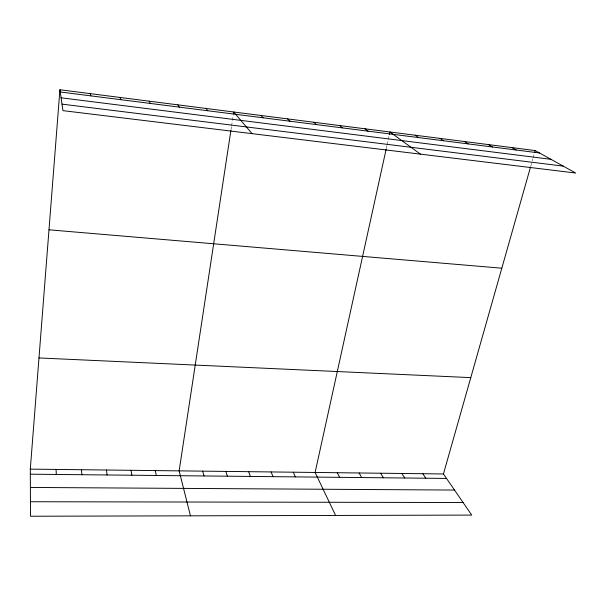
<?xml version="1.0" encoding="UTF-8"?>
<svg xmlns="http://www.w3.org/2000/svg" width="606" height="606" viewBox="0 0 606 606"><rect width="100%" height="100%" fill="white"/><g stroke="black" fill="none" stroke-linecap="round" stroke-linejoin="round"><path stroke-width="0.45" stroke-dasharray="3.03 2.27" d="M231.045 129.464L231.469 126.707M231.606 125.783L233.287 114.754M386.386 148.114L386.976 145.425M387.173 144.531L389.143 135.57M530.811 166.006L532.871 158.749M533.128 157.84L534.159 154.204"/><path stroke-width="0.91" d="M530.553 166.915L443.448 473.96L471.726 515.092L30.497 516.244L30.3 469.127L59.918 89.756L535.189 150.576L575.7 173.036L62.956 110.64L59.918 89.756M230.909 130.381L179.141 470.87L190.451 515.827M233.424 113.83L233.704 111.996L252.073 133.653M386.189 149.008L315.12 472.46L335.595 515.448M389.34 134.676L389.923 131.987L420.473 154.144M534.674 152.386L535.189 150.576M30.436 501.738L463.075 502.518M30.376 487.451L454.515 490.057M30.323 474.195L446.516 478.422M30.3 469.127L443.448 473.96M38.981 357.949L470.779 377.621M48.988 229.81L501.821 268.208M62.017 104.141L563.216 166.112M61.092 97.808L550.937 159.302M60.244 91.976L539.545 152.985M511.987 147.606L516.176 150.015M488.391 144.584L492.413 146.985M464.401 141.516L468.241 143.91M440.001 138.395L443.66 140.781M415.178 135.214L418.648 137.6M364.994 128.798L368.069 131.161M339.633 125.548L342.504 127.904M313.84 122.245L316.491 124.594M287.592 118.89L290.024 121.223M260.883 115.473L263.08 117.791M206.032 108.451L207.744 110.746M422.829 473.718L425.76 478.21M177.869 104.853L179.323 107.133M401.907 473.475L404.71 477.998M380.682 473.225L383.34 477.778M359.146 472.975L361.661 477.558M149.19 101.179L150.371 103.444M337.292 472.718L339.663 477.339M293.281 472.203L295.342 476.884M119.98 97.445L120.889 99.695M271.117 471.945L273.018 476.657M248.634 471.68L250.369 476.43M225.811 471.415L227.386 476.195M202.654 471.142L204.048 475.96M90.226 93.635L90.847 95.869M155.272 470.589L156.31 475.475M131.047 470.301L131.888 475.225M106.444 470.014L107.088 474.975M81.454 469.726L81.901 474.718M56.078 469.43L56.313 474.46"/></g></svg>
